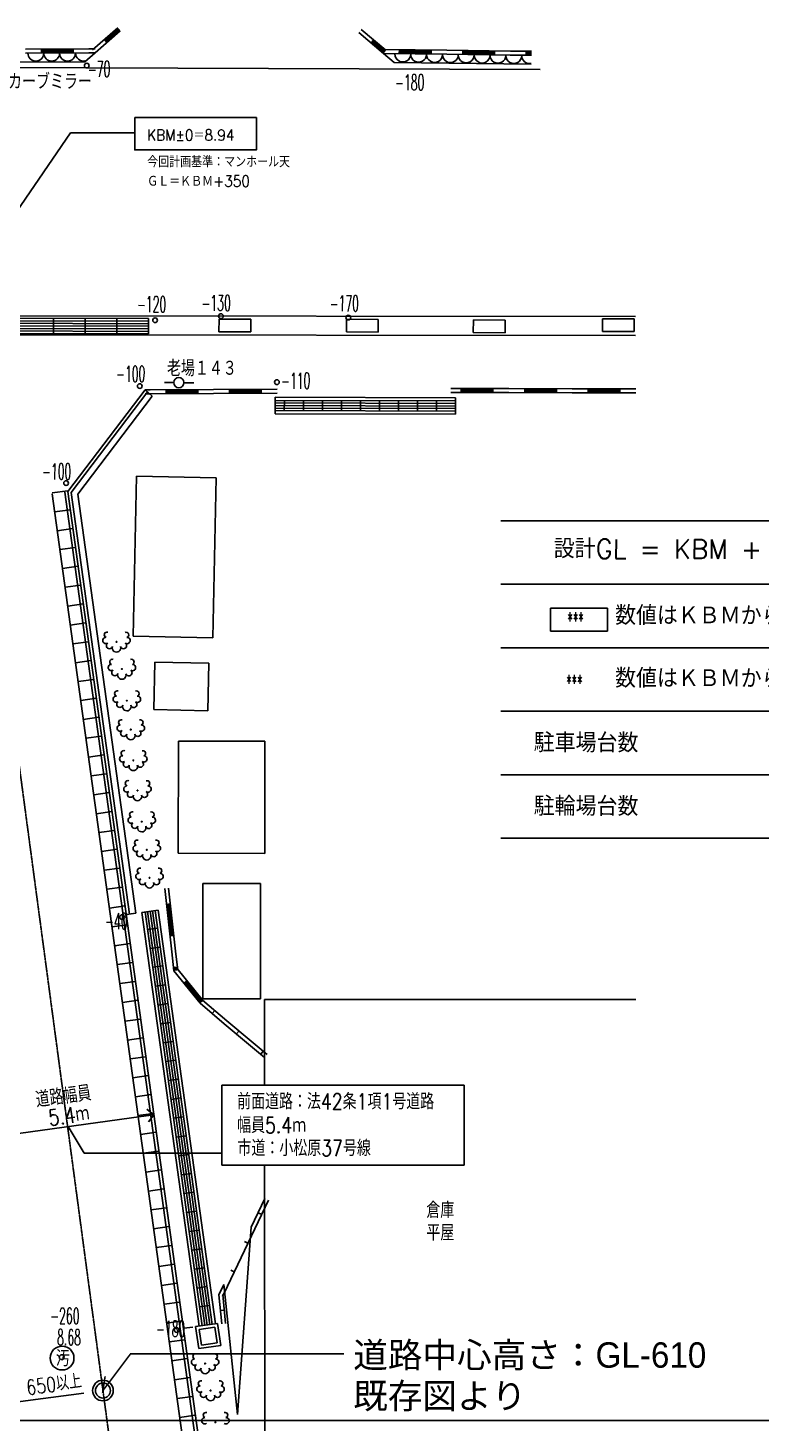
# Model space of a CAD drawing. Header units: millimetres. Extents: x 5204 to 163252, y 3613 to 115772.
# Drawn here: x 87300 to 110411, y 62068 to 106022 of the extents above; entities that cross this region are included whole.
import ezdxf
from ezdxf.enums import TextEntityAlignment as Align

# ---------------------------------------------------------------- set-up
doc = ezdxf.new("R2010")
doc.units = ezdxf.units.MM
doc.header["$LTSCALE"] = 0.2
doc.linetypes.add('CENTER', pattern=[50.8, 31.75, -6.35, 6.35, -6.35])
for name, color, linetype in [('0-1', 7, 'Continuous'), ('1_文字', 3, 'Continuous'), ('92 設備記述', 3, 'Continuous'), ('G0-MOJI', 7, 'Continuous')]:
    doc.layers.add(name, color=color, linetype=linetype)
doc.layers.add('A_通芯', color=8, linetype='Continuous', plot=False)
doc.styles.get("Standard").update_dxf_attribs({"font": 'simplex.shx', "width": 0.8, "height": 700, "bigfont": 'extfont2.shx'})
doc.styles.add('Standard-A', font='romans.shx', dxfattribs={"bigfont": 'extfont2.shx'})
doc.styles.add('丸ゴチック', font='HGRSMP.TTF')

msp = doc.modelspace()

# ---------------------------------------------------------------- linework, layer by layer
at = {"layer": '0-1', "color": 7, "linetype": 'Continuous'}
for p, q in [((89334, 105327), (90131, 106022)), ((89719, 105646), (90139, 106013)), ((90148, 106003), (89728, 105637)), ((89736, 105628), (90156, 105994)), ((90164, 105984), (89744, 105618)), ((89752, 105609), (90172, 105975)), ((90181, 105965), (89761, 105599)), ((89769, 105590), (90189, 105956)), ((90197, 105947), (89777, 105580)), ((89785, 105571), (90205, 105937)), ((97807, 105973), (98587, 105316)), ((89416, 105233), (90213, 105928)), ((89793, 105562), (89711, 105656)), ((97727, 105878), (98507, 105220)), ((98109, 105555), (98190, 105651)), ((98117, 105565), (98515, 105230)), ((98523, 105239), (98125, 105575)), ((98133, 105584), (98531, 105249)), ((98539, 105258), (98141, 105594)), ((98149, 105603), (98547, 105268)), ((98555, 105278), (98157, 105613)), ((98165, 105622), (98563, 105287)), ((98571, 105297), (98173, 105632)), ((98182, 105641), (98579, 105306)), ((87224, 105355), (89224, 105358)), ((87225, 105230), (89225, 105233)), ((87725, 105231), (87724, 105356)), ((87724, 105343), (88724, 105345)), ((88724, 105332), (87724, 105331)), ((87724, 105318), (88724, 105320)), ((88724, 105307), (87724, 105306)), ((87724, 105293), (88724, 105295)), ((88724, 105282), (87725, 105281)), ((87725, 105268), (88725, 105270)), ((88725, 105257), (87725, 105256)), ((87725, 105243), (88725, 105245)), ((88725, 105232), (88724, 105357)), ((89091, 104950), (89416, 105233)), ((89224, 105358), (89416, 105358)), ((89225, 105233), (89416, 105233)), ((98507, 105220), (100506, 105194)), ((98507, 105220), (98848, 104933)), ((98508, 105345), (100508, 105319)), ((99007, 105214), (99008, 105339)), ((100007, 105276), (99007, 105289)), ((99007, 105276), (100007, 105263)), ((100007, 105251), (99007, 105264)), ((99007, 105251), (100007, 105238)), ((100007, 105226), (99007, 105239)), ((99007, 105226), (100007, 105213)), ((99008, 105326), (100008, 105313)), ((100008, 105301), (99008, 105314)), ((99008, 105301), (100008, 105288)), ((100006, 105201), (100008, 105326)), ((100506, 105194), (102506, 105168)), ((100508, 105319), (102508, 105293)), ((101006, 105188), (101008, 105313)), ((101007, 105275), (102007, 105262)), ((102007, 105250), (101007, 105263)), ((101007, 105250), (102007, 105237)), ((102007, 105225), (101007, 105238)), ((101007, 105225), (102007, 105212)), ((102007, 105200), (101007, 105213)), ((101007, 105200), (102006, 105187)), ((101008, 105300), (102008, 105287)), ((102008, 105275), (101008, 105288)), ((102006, 105175), (102008, 105300)), ((102506, 105168), (103176, 105160)), ((102508, 105293), (103178, 105285)), ((103006, 105162), (103008, 105287)), ((103177, 105185), (103006, 105187)), ((103006, 105174), (103177, 105172)), ((103178, 105260), (103007, 105262)), ((103007, 105249), (103178, 105247)), ((103177, 105235), (103007, 105237)), ((103007, 105224), (103177, 105222)), ((103177, 105210), (103007, 105212)), ((103007, 105199), (103177, 105197)), ((103008, 105274), (103178, 105272)), ((103444, 104710), (34644, 104960)), ((77205, 104933), (89091, 104950)), ((98848, 104933), (103166, 104877)), ((9642, 97016), (106451, 96935)), ((91104, 96862), (81104, 96890)), ((91104, 96782), (81104, 96810)), ((91104, 96702), (81104, 96730)), ((88104, 96870), (88103, 96390)), ((89104, 96868), (89103, 96388)), ((90104, 96865), (90103, 96385)), ((91104, 96862), (91103, 96382)), ((93324, 96849), (93323, 96449)), ((93324, 96849), (94324, 96846)), ((94324, 96846), (94323, 96446)), ((97340, 96842), (97339, 96442)), ((97340, 96842), (98340, 96839)), ((98340, 96839), (98339, 96439)), ((101341, 96821), (101340, 96421)), ((101341, 96821), (102341, 96819)), ((102341, 96819), (102340, 96419)), ((105411, 96859), (105409, 96459)), ((105411, 96859), (106411, 96856)), ((106411, 96856), (106409, 96456)), ((9642, 96397), (106451, 96335)), ((91103, 96622), (81103, 96650)), ((91103, 96542), (81103, 96570)), ((91103, 96462), (81103, 96490)), ((91103, 96382), (81103, 96410)), ((93323, 96449), (94323, 96446)), ((97339, 96442), (98339, 96439)), ((101340, 96421), (102340, 96419)), ((105409, 96459), (106409, 96456)), ((88560, 91412), (91000, 94623)), ((91155, 94624), (91000, 94623)), ((91000, 94623), (91222, 94419)), ((93155, 94631), (91155, 94624)), ((93155, 94506), (91155, 94499)), ((91606, 94847), (91894, 94846)), ((91655, 94626), (91655, 94501)), ((92655, 94617), (91655, 94613)), ((91655, 94601), (92655, 94604)), ((92655, 94592), (91655, 94588)), ((91655, 94576), (92655, 94579)), ((92655, 94567), (91655, 94563)), ((91655, 94551), (92655, 94554)), ((92655, 94542), (91655, 94538)), ((91655, 94526), (92655, 94529)), ((92655, 94517), (91655, 94513)), ((92219, 94845), (92529, 94844)), ((92655, 94629), (92655, 94504)), ((95155, 94639), (93155, 94631)), ((95155, 94514), (93155, 94506)), ((93655, 94633), (93655, 94508)), ((94655, 94624), (93655, 94621)), ((93655, 94608), (94655, 94612)), ((94655, 94599), (93655, 94596)), ((93655, 94583), (94655, 94587)), ((94655, 94574), (93655, 94571)), ((93655, 94558), (94655, 94562)), ((94655, 94549), (93655, 94546)), ((93655, 94533), (94655, 94537)), ((94655, 94524), (93655, 94521)), ((94655, 94637), (94655, 94512)), ((102459, 94534), (100634, 94539)), ((102460, 94659), (100635, 94664)), ((100960, 94663), (100959, 94538)), ((100959, 94613), (101959, 94610)), ((101959, 94598), (100959, 94601)), ((100959, 94588), (101959, 94585)), ((101959, 94573), (100959, 94576)), ((100959, 94563), (101959, 94560)), ((101959, 94548), (100959, 94551)), ((101960, 94648), (100960, 94651)), ((100960, 94638), (101960, 94635)), ((101960, 94623), (100960, 94626)), ((101960, 94660), (101959, 94535)), ((104459, 94528), (102459, 94534)), ((104460, 94653), (102460, 94659)), ((102960, 94657), (102959, 94532)), ((102959, 94607), (103959, 94605)), ((103959, 94592), (102959, 94595)), ((102959, 94582), (103959, 94580)), ((103959, 94567), (102959, 94570)), ((102959, 94557), (103959, 94555)), ((103959, 94542), (102959, 94545)), ((103960, 94642), (102960, 94645)), ((102960, 94632), (103960, 94630)), ((103959, 94617), (102960, 94620)), ((103960, 94655), (103959, 94530)), ((106459, 94523), (104459, 94528)), ((106460, 94648), (104460, 94653)), ((104960, 94652), (104959, 94527)), ((105959, 94612), (104959, 94614)), ((104959, 94602), (105959, 94599)), ((105959, 94587), (104959, 94589)), ((104959, 94577), (105959, 94574)), ((105959, 94562), (104959, 94564)), ((104959, 94552), (105959, 94549)), ((105959, 94537), (104959, 94539)), ((105960, 94637), (104960, 94639)), ((104960, 94627), (105960, 94624)), ((105960, 94649), (105959, 94524)), ((88874, 91330), (91222, 94419)), ((91155, 94499), (91001, 94498)), ((95090, 94386), (95089, 93866)), ((95089, 94126), (100783, 94110)), ((95090, 94386), (100783, 94370)), ((95090, 94286), (100783, 94270)), ((95090, 94206), (100783, 94190)), ((95383, 94285), (95382, 93965)), ((95983, 94283), (95982, 93963)), ((96583, 94281), (96582, 93961)), ((97183, 94280), (97182, 93960)), ((97783, 94278), (97782, 93958)), ((98383, 94276), (98382, 93956)), ((98983, 94275), (98982, 93955)), ((99583, 94273), (99582, 93953)), ((100183, 94271), (100182, 93951)), ((100783, 94270), (100782, 93950)), ((100783, 94370), (100783, 94270)), ((95089, 94046), (100782, 94030)), ((95089, 93966), (100782, 93950)), ((95089, 93866), (100782, 93850)), ((100782, 93950), (100782, 93850)), ((90721, 91898), (90615, 86859)), ((90721, 91898), (93238, 91845)), ((88061, 91370), (88557, 91439)), ((93238, 91845), (93132, 86806)), ((93053, 58141), (88461, 91399)), ((93481, 55777), (88560, 91412)), ((90697, 78129), (88874, 91330)), ((88143, 90776), (88639, 90844)), ((88225, 90182), (88721, 90250)), ((121932, 90494), (102211, 90494)), ((88308, 89587), (88803, 89656)), ((88390, 88993), (88885, 89061)), ((88472, 88399), (88967, 88467)), ((121932, 88494), (102211, 88494)), ((88554, 87804), (89049, 87873)), ((103774, 87741), (103774, 87021)), ((105574, 87741), (103774, 87741)), ((105574, 87021), (105574, 87741)), ((88636, 87210), (89131, 87278)), ((88718, 86615), (89213, 86684)), ((90615, 86859), (93132, 86806)), ((103774, 87021), (105574, 87021)), ((121932, 86494), (102211, 86494)), ((88800, 86021), (89295, 86090)), ((91268, 84545), (91299, 86045)), ((91299, 86045), (92999, 86009)), ((92967, 84509), (92999, 86009)), ((88882, 85427), (89377, 85495)), ((88964, 84832), (89459, 84901)), ((91268, 84545), (92967, 84509)), ((121932, 84494), (102211, 84494)), ((89046, 84238), (89541, 84306)), ((89128, 83644), (89624, 83712)), ((92033, 80019), (92043, 83554)), ((92043, 83554), (94773, 83547)), ((94763, 80011), (94773, 83547)), ((89210, 83049), (89706, 83118)), ((89292, 82455), (89788, 82523)), ((121932, 82494), (102211, 82494)), ((89374, 81861), (89870, 81929)), ((89457, 81266), (89952, 81335)), ((89539, 80672), (90034, 80740)), ((121932, 80494), (102211, 80494)), ((89621, 80078), (90116, 80146)), ((92033, 80019), (94763, 80011)), ((89703, 79483), (90198, 79552)), ((89785, 78889), (90280, 78957)), ((91611, 78906), (91832, 76919)), ((91736, 78920), (91956, 76932)), ((92812, 79069), (94632, 79070)), ((92814, 75429), (92812, 79069)), ((94634, 75430), (94632, 79070)), ((89867, 78294), (90362, 78363)), ((91667, 78409), (91791, 78423)), ((91679, 78411), (91789, 77417)), ((91802, 77418), (91691, 78412)), ((91704, 78414), (91814, 77420)), ((91827, 77421), (91716, 78415)), ((91729, 78416), (91839, 77422)), ((91852, 77424), (91741, 78418)), ((91754, 78419), (91864, 77425)), ((91876, 77427), (91766, 78421)), ((91778, 78422), (91889, 77428)), ((90697, 78129), (90406, 78089)), ((90895, 78156), (91411, 78227)), ((92695, 65121), (90895, 78156)), ((92794, 65135), (90995, 78170)), ((92874, 65146), (91074, 78181)), ((92953, 65157), (91153, 78192)), ((93032, 65168), (91232, 78203)), ((93111, 65179), (91311, 78214)), ((93210, 65192), (91411, 78227)), ((89949, 77700), (90444, 77768)), ((91071, 77617), (91388, 77660)), ((91777, 77416), (91901, 77429)), ((90031, 77106), (90526, 77174)), ((91153, 77022), (91470, 77066)), ((91956, 76932), (92023, 76335)), ((90113, 76511), (90608, 76580)), ((91832, 76919), (91899, 76321)), ((91235, 76428), (91552, 76472)), ((91887, 76422), (92012, 76436)), ((91899, 76321), (92725, 75293)), ((91900, 76423), (91911, 76322)), ((91924, 76324), (91912, 76424)), ((91925, 76426), (91936, 76325)), ((91948, 76326), (91937, 76427)), ((91950, 76429), (91961, 76328)), ((91973, 76329), (91962, 76430)), ((91974, 76431), (91986, 76330)), ((91998, 76332), (91987, 76433)), ((91996, 76399), (92822, 75372)), ((91999, 76434), (92010, 76333)), ((90195, 75917), (90690, 75985)), ((91317, 75834), (91634, 75877)), ((92212, 75931), (92309, 76009)), ((92222, 75939), (92734, 75301)), ((92744, 75309), (92231, 75947)), ((92241, 75955), (92754, 75317)), ((92764, 75325), (92251, 75962)), ((92261, 75970), (92773, 75332)), ((92783, 75340), (92270, 75978)), ((92280, 75986), (92793, 75348)), ((92803, 75356), (92290, 75994)), ((92300, 76002), (92812, 75364)), ((90277, 75323), (90773, 75391)), ((91399, 75239), (91716, 75283)), ((92725, 75293), (93491, 74650)), ((92805, 75389), (93571, 74746)), ((92814, 75429), (94634, 75430)), ((94755, 75410), (106460, 75416)), ((94755, 75410), (94756, 72709)), ((90359, 74728), (90855, 74797)), ((93188, 75068), (93108, 74972)), ((93571, 74746), (94337, 74104)), ((91481, 74645), (91798, 74689)), ((93491, 74650), (94257, 74008)), ((93954, 74425), (93874, 74329)), ((90441, 74134), (90937, 74202)), ((91563, 74050), (91880, 74094)), ((94257, 74008), (94760, 73586)), ((94337, 74104), (94840, 73682)), ((90523, 73540), (91019, 73608)), ((91645, 73456), (91962, 73500)), ((94720, 73782), (94640, 73686)), ((90606, 72945), (91101, 73014)), ((91727, 72862), (92044, 72906)), ((90688, 72351), (91183, 72419)), ((91810, 72267), (92127, 72311)), ((90770, 71756), (91265, 71825)), ((91271, 71782), (91266, 71818)), ((91892, 71673), (92209, 71717)), ((88574, 71410), (89071, 70576)), ((90852, 71162), (91347, 71231)), ((91974, 71079), (92291, 71122)), ((89071, 70576), (93415, 70576)), ((90934, 70568), (91429, 70636)), ((92056, 70484), (92373, 70528)), ((91016, 69973), (91511, 70042)), ((92138, 69890), (92455, 69934)), ((94758, 70197), (94764, 59359)), ((91098, 69379), (91593, 69447)), ((92220, 69296), (92537, 69339)), ((94772, 69140), (94340, 68238)), ((94885, 69086), (94453, 68184)), ((91180, 68785), (91675, 68853)), ((92302, 68701), (92619, 68745)), ((94669, 68635), (94556, 68689)), ((91262, 68190), (91757, 68259)), ((92384, 68107), (92701, 68151)), ((94340, 68238), (93909, 62335)), ((94453, 68184), (94022, 67282)), ((94237, 67733), (94125, 67787)), ((91344, 67596), (91839, 67664)), ((92466, 67512), (92783, 67556)), ((94022, 67282), (93590, 66379)), ((91426, 67002), (91922, 67070)), ((92548, 66918), (92865, 66962)), ((93806, 66830), (93693, 66884)), ((91508, 66407), (92004, 66476)), ((93478, 66433), (93323, 66110)), ((93590, 66379), (93436, 66056)), ((93909, 62335), (93478, 66433)), ((92630, 66324), (92947, 66368)), ((93323, 66110), (93408, 65193)), ((93447, 66122), (93532, 65205)), ((91590, 65813), (92086, 65881)), ((92712, 65729), (93029, 65773)), ((93493, 65624), (93369, 65612)), ((93493, 65624), (93369, 65612)), ((91672, 65219), (92168, 65287)), ((92497, 65094), (92220, 65056)), ((92588, 65106), (93281, 65202)), ((92683, 64413), (92588, 65106)), ((92700, 65021), (93196, 65089)), ((93264, 64594), (93196, 65089)), ((93377, 64509), (93281, 65202)), ((91754, 64624), (92250, 64693)), ((92769, 64526), (92700, 65021)), ((92683, 64413), (93377, 64509)), ((92769, 64526), (93264, 64594)), ((91837, 64030), (92332, 64098)), ((91919, 63435), (92414, 63504)), ((87387, 62789), (89067, 63014)), ((92001, 62841), (92496, 62909)), ((86990, 62736), (87386, 62789)), ((92083, 62247), (92578, 62315))]:
    msp.add_line(p, q, dxfattribs=at)
at = {"layer": '0-1', "color": 7}
for p, q in [((88665, 91385), (91080, 94563)), ((92657, 58086), (88065, 91344)), ((90499, 78101), (88665, 91385))]:
    msp.add_line(p, q, dxfattribs=at)
at = {"layer": '0-1', "color": 7, "linetype": 'Continuous'}
for centre, radius in [((89156, 104834), 75), ((91309, 96811), 75), ((93385, 96941), 75), ((97400, 96896), 75), ((92057, 94846), 162), ((90827, 94737), 75), ((95148, 94861), 75), ((88505, 91681), 75), ((90092, 86677), 13.4), ((90263, 85825), 13.4), ((90418, 84828), 13.4), ((90543, 83916), 13.4), ((90624, 82945), 13.4), ((90754, 81998), 13.4), ((90889, 81016), 13.4), ((91047, 80127), 13.4), ((91133, 79245), 13.4), ((90268, 78008), 75), ((91993, 64998), 75), ((88365, 64145), 75), ((88365, 64145), 75), ((88365, 64145), 75), ((92886, 63944), 13.4), ((93057, 63092), 13.4), ((93212, 62095), 13.4)]:
    msp.add_circle(centre, radius, dxfattribs=at)
for centre, radius, start, end in [((87550, 105225), 250, 180.1222, 0.1222), ((88050, 105226), 250, 180.1222, 0.1222), ((88550, 105227), 250, 180.1222, 0.1222), ((89050, 105228), 250, 180.1222, 281.4105), ((99117, 105198), 250, 179.2593, 359.2593), ((99617, 105191), 250, 179.2593, 359.2593), ((100117, 105185), 250, 179.2593, 359.2593), ((100617, 105178), 250, 179.2593, 359.2593), ((101117, 105172), 250, 179.2593, 359.2593), ((101617, 105165), 250, 179.2593, 359.2593), ((102117, 105159), 250, 179.2593, 359.2593), ((102617, 105152), 250, 179.2593, 359.2593), ((103116, 105146), 250, 179.2593, 281.0909), ((89758, 86724), 99.1, 87.9701, 304.84), ((89791, 86902), 84.1, 69.8401, 249.84), ((89872, 86562), 99.1, 124.84, 341.71), ((90312, 86560), 99.1, 197.97, 54.84), ((90395, 86900), 84.1, 289.84, 109.84), ((90426, 86722), 99.1, 234.84, 91.71), ((90092, 86488), 133, 161.405, 18.275), ((89929, 85872), 99.1, 87.9701, 304.84), ((89962, 86050), 84.1, 69.8401, 249.84), ((90042, 85710), 99.1, 124.84, 341.71), ((90483, 85708), 99.1, 197.97, 54.84), ((90565, 86048), 84.1, 289.84, 109.84), ((90597, 85870), 99.1, 234.84, 91.71), ((90262, 85636), 133, 161.405, 18.275), ((90084, 84875), 99.1, 87.9701, 304.84), ((90117, 85053), 84.1, 69.8401, 249.84), ((90721, 85051), 84.1, 289.84, 109.84), ((90752, 84873), 99.1, 234.84, 91.71), ((90198, 84713), 99.1, 124.84, 341.71), ((90418, 84639), 133, 161.405, 18.275), ((90638, 84711), 99.1, 197.97, 54.84), ((90210, 83964), 99.1, 87.9701, 304.84), ((90242, 84141), 84.1, 69.8401, 249.84), ((90846, 84140), 84.1, 289.84, 109.84), ((90878, 83962), 99.1, 234.84, 91.71), ((90323, 83801), 99.1, 124.84, 341.71), ((90543, 83727), 133, 161.405, 18.275), ((90764, 83800), 99.1, 197.97, 54.84), ((90290, 82992), 99.1, 87.9701, 304.84), ((90323, 83170), 84.1, 69.8401, 249.84), ((90926, 83168), 84.1, 289.84, 109.84), ((90958, 82990), 99.1, 234.84, 91.71), ((90403, 82829), 99.1, 124.84, 341.71), ((90623, 82756), 133, 161.405, 18.275), ((90844, 82828), 99.1, 197.97, 54.84), ((90453, 82223), 84.1, 69.8401, 249.84), ((91057, 82221), 84.1, 289.84, 109.84), ((90420, 82045), 99.1, 87.9701, 304.84), ((90534, 81882), 99.1, 124.84, 341.71), ((90754, 81809), 133, 161.405, 18.275), ((90974, 81881), 99.1, 197.97, 54.84), ((91088, 82043), 99.1, 234.84, 91.71), ((90588, 81241), 84.1, 69.8401, 249.84), ((91192, 81239), 84.1, 289.84, 109.84), ((90556, 81063), 99.1, 87.9701, 304.84), ((90669, 80901), 99.1, 124.84, 341.71), ((91109, 80899), 99.1, 197.97, 54.84), ((91223, 81061), 99.1, 234.84, 91.71), ((90746, 80352), 84.1, 69.8401, 249.84), ((90889, 80827), 133, 161.405, 18.275), ((90714, 80174), 99.1, 87.9701, 304.84), ((90827, 80011), 99.1, 124.84, 341.71), ((91267, 80010), 99.1, 197.97, 54.84), ((91350, 80350), 84.1, 289.84, 109.84), ((91382, 80172), 99.1, 234.84, 91.71), ((91047, 79938), 133, 161.405, 18.275), ((90800, 79292), 99.1, 87.9701, 304.84), ((90832, 79470), 84.1, 69.8401, 249.84), ((90913, 79130), 99.1, 124.84, 341.71), ((91353, 79129), 99.1, 197.97, 54.84), ((91436, 79469), 84.1, 289.84, 109.84), ((91467, 79291), 99.1, 234.84, 91.71), ((91133, 79056), 133, 161.405, 18.275), ((92585, 64169), 84.1, 69.8401, 249.84), ((93189, 64168), 84.1, 289.84, 109.84), ((92552, 63991), 99.1, 87.9701, 304.84), ((92666, 63829), 99.1, 124.84, 341.71), ((92886, 63755), 133, 161.405, 18.275), ((93106, 63828), 99.1, 197.97, 54.84), ((93220, 63990), 99.1, 234.84, 91.71), ((92756, 63317), 84.1, 69.8401, 249.84), ((93360, 63316), 84.1, 289.84, 109.84), ((92723, 63140), 99.1, 87.9701, 304.84), ((92836, 62977), 99.1, 124.84, 341.71), ((93057, 62903), 133, 161.405, 18.275), ((93277, 62976), 99.1, 197.97, 54.84), ((93391, 63138), 99.1, 234.84, 91.71), ((92878, 62143), 99.1, 87.9701, 304.84), ((92911, 62320), 84.1, 69.8401, 249.84), ((93515, 62319), 84.1, 289.84, 109.84), ((93546, 62141), 99.1, 234.84, 91.71)]:
    msp.add_arc(centre, radius, start, end, dxfattribs=at)
at = {"layer": '1_文字', "color": 6, "const_width": 50}
msp.add_lwpolyline([(89734, 63542), (89666, 63094), (90535, 64248), (97264, 64248)], dxfattribs=at)
at = {"layer": '1_文字', "color": 6}
for radius in [326, 236]:
    msp.add_circle((89666, 63094), radius, dxfattribs=at)
at = {"layer": '92 設備記述'}
for p, q in [((86366, 99396), (88638, 102718)), ((90670, 102718), (88638, 102718)), ((86274, 71092), (90875, 71728)), ((91271, 71782), (90875, 71728)), ((91046, 71953), (91271, 71782)), ((91271, 71782), (91100, 71557))]:
    msp.add_line(p, q, dxfattribs=at)
for points in [[(90670, 103199), (94502, 103199), (94502, 102179), (90670, 102179), (90670, 103199), (90670, 103199)], [(93415, 72709), (101048, 72709), (101048, 70197), (93415, 70197), (93415, 72709), (93415, 72709)]]:
    msp.add_lwpolyline(points, close=True, dxfattribs=at)
msp.add_circle((88377, 64117), 375, dxfattribs=at)
at = {"layer": 'A_通芯', "linetype": 'CENTER', "ltscale": 2}
for p, q in [((84645, 100556), (94099, 30022)), ((32948, 62155), (117433, 62155))]:
    msp.add_line(p, q, dxfattribs=at)

# ---------------------------------------------------------------- texts
at = {"layer": '0-1', "color": 7}
for s, height, rotation, width, p in [('-70', 500, 359.84, 0.5, (89192, 104479)), ('-180', 500, 359.84, 0.5, (98875, 104059)), ('-130', 500, 359.84, 0.5, (92774, 97107)), ('-170', 500, 359.84, 0.5, (96814, 97094)), ('-120', 500, 359.84, 0.5, (90739, 97068)), ('-100', 500, 359.84, 0.5, (90080, 94874)), ('-110', 500, 359.84, 0.5, (95281, 94656)), ('-100', 500, 359.84, 0.5, (87747, 91799)), ('***', 500, 359.84, 0.5, (104300, 87112)), ('***', 500, 359.84, 0.5, (104263, 85141)), ('-40', 500, 359.84, 0.5, (89733, 77632)), ('-260', 500, 359.84, 0.5, (88005, 65197)), ('-180', 500, 359.84, 0.5, (91340, 64790)), ('8.68', 500, 359.84, 0.5, (88222, 64523)), ('650以上', 460, 7.6343, 0.8, (87278, 62950))]:
    msp.add_text(s, height=height, rotation=rotation, dxfattribs=dict(at, width=width)).set_placement(p)
for s, p in [('設計GL = KBM + 350', (103874, 89315)), ('数値はＫＢＭからの計画ﾚﾍﾞﾙ', (105807, 87215)), ('数値はＫＢＭからの現況ﾚﾍﾞﾙ', (105807, 85237)), ('駐車場台数', (103243, 83205)), ('駐輪場台数', (103243, 81205))]:
    msp.add_text(s, height=600, rotation=359.84, dxfattribs=at).set_placement(p)
at = {"layer": '92 設備記述', "style": 'Standard-A'}
for s, height, width, p in [('カーブミラー', 500, 0.8, (86676, 104082)), ('KBM±0＝8.94', 350, 0.9, (91059, 102471)), ('今回計画基準：マンホール天', 350, 0.9, (91059, 101630)), ('ＧＬ＝ＫＢＭ+350', 350, 0.9, (91059, 101019)), ('老場１４３', 500, 0.8, (91683, 95047)), ('前面道路：法42条1項1号道路', 500, 0.8, (93895, 71951)), ('幅員5.4ｍ', 500, 0.8, (93895, 71204)), ('市道：小松原37号線', 500, 0.8, (93905, 70481)), ('倉庫', 500, 0.8, (99858, 68526)), ('平屋', 500, 0.8, (99860, 67817)), ('汚', 500, 0.8, (88181, 63858))]:
    msp.add_text(s, height=height, dxfattribs=dict(at, width=width)).set_placement(p)
at = {"layer": '92 設備記述', "style": 'Standard-A', "width": 0.8}
for s, p in [('道路幅員', (87580, 72003)), ('5.4ｍ', (87982, 71426))]:
    msp.add_text(s, height=500, rotation=7.708, dxfattribs=at).set_placement(p)
at = {"layer": 'G0-MOJI', "color": 3, "style": '丸ゴチック'}
for s, p in [('道路中心高さ：GL-610', (97554, 64213)), ('既存図より', (97554, 62926))]:
    msp.add_text(s, height=800, dxfattribs=at).set_placement(p, align=Align.MIDDLE_LEFT)

doc.saveas('drawing.dxf')
